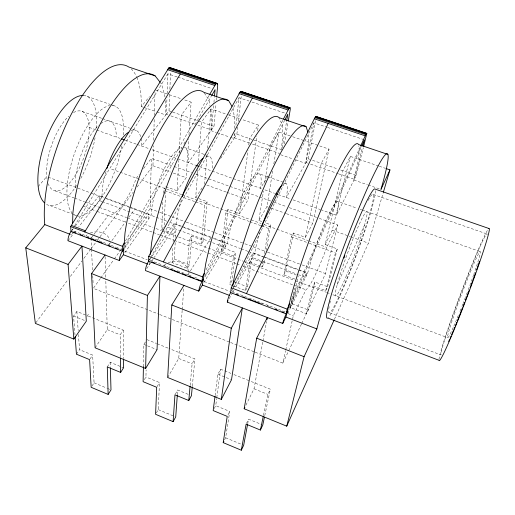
<?xml version="1.0" encoding="UTF-8"?>
<svg xmlns="http://www.w3.org/2000/svg" width="515" height="515" viewBox="0 0 515 515"><rect width="100%" height="100%" fill="white"/><g stroke="black" fill="none" stroke-linecap="round" stroke-linejoin="round"><path stroke-width="0.39" stroke-dasharray="2.58 1.93" d="M143.421 366.609L143.885 344.393L145.378 341.999M203.934 154.313L184.576 147.502A43.041 12.547 -70.4 0 1 188.374 162.663L210.989 130.636L211.362 113.352L210.532 108.71M129.761 206.966L148.777 214.028L148.661 218.901L103.013 201.899M144.322 379.671L145.938 376.98L146.118 369.822M124.965 243.968L150.084 208.73L151.339 158.324L173.31 166.178M137.119 186.99L152.961 165.753L153.496 145.777M153.65 140.183L154.21 119.409M154.313 115.412L154.938 92.243M173.13 241.735L173.561 233.733L161.768 229.33L162.907 200.547M163.197 193.35L163.319 190.151L164.974 187.833M167.832 114.832L166.326 114.311L166.989 97.644M167.143 93.679L167.929 73.838L177.057 76.902M166.326 114.311L169.01 110.86L169.686 94.026M169.879 89.217L170.587 71.579M164.182 225.049L165.566 192.269M156.348 412.959L158.26 409.625L159.483 382.548L145.938 376.98M220.607 158.498L233.958 138.58L234.209 133.894M234.499 128.422L234.866 121.386L233.141 108.369L231.924 106.283M191.67 236.108L189.385 239.649L201.333 244.116L203.58 240.55L191.67 236.108L189.481 264.832L187.267 268.354L172.004 262.541L172.821 247.342M181.518 226.182L174.07 223.413L173.806 228.267L225.029 247.342L225.596 242.546L212.804 237.795M165.804 186.668L177.089 190.769L178.769 160.5M179.168 153.328L181.286 115.09L191.104 102.144L184.338 99.839M172.004 262.541L174.263 259.051L175.216 242.243M175.486 237.434L175.898 230.231L164.884 226.124M177.089 190.769L186.192 177.694L188.722 138.722M188.986 134.75L191.104 102.144M167.684 377.489L178.744 358.446L182.168 310.288M182.226 309.483L183.771 287.814M177.334 394.773L177.681 390.022L188.542 394.49M187.267 268.354L189.385 239.649M197.116 198.037L195.681 197.522L197.902 168.926M198.52 160.983L201.539 122.068L211.06 108.942L227.585 114.568M204.545 184.28L207.249 153.026M207.661 148.217L211.06 108.942M201.333 244.116L204.79 205.253L207.127 201.674L197.831 198.301M197.947 125.242L211.491 129.922L213.88 103.084M213.95 102.298L214.375 97.56M211.491 129.922L214.008 126.362L216.004 104.036M216.358 100.052L216.57 97.657M190.157 385.368L192.114 363.841L194.908 358.904L169.042 348.513M203.58 240.55L207.127 201.674M192.34 386.083L194.908 358.904M149.369 264.704L149.762 260.867M149.917 259.328L149.968 258.8L149.215 260.165M232.819 285.703L229.832 284.563L233.54 256.155L221.405 251.616L225.84 212.92L228.1 209.29L239.726 213.513L247.998 199.891L256.837 136.205M249.505 143.061L234.447 137.859L235.078 132.349M235.889 125.261L239.05 97.715L248.957 101.043M234.447 137.859L236.874 134.241L237.698 127.089M238.336 121.521L241.541 93.691M221.405 251.616L223.581 248.005L228.1 209.29M281.216 150.097L282.677 137.724L282.233 124.997L279.169 117.735M215.116 395.565L217.89 374.231L220.575 369.216L230.971 373.394M239.726 213.513L247.985 150.567M248.719 144.985L249.556 138.612L258.382 125.061L241.857 119.435M223.581 248.005L235.67 252.511L231.905 280.945L229.832 284.563M214.259 408.472L215.727 405.659L216.673 398.526M216.776 397.735L220.575 369.216M257.609 130.636L258.382 125.061M233.565 285.986L245.526 290.544L249.827 262.238L251.899 258.556L261.993 262.322M245.526 290.544L247.548 286.881L251.899 258.556M268.077 176.896L285.902 183.173A44.084 7.686 -70 0 1 286.34 197.483L305.607 163.358L308.215 146.447L308.472 133.887L307.841 131.969M264.472 256.979L253.168 252.781L252.427 257.545L262.167 261.176M261.839 221.54L258.891 220.472L263.448 191.091M264.678 183.147L270.472 145.822L278.988 132.085L291.883 136.475M224.585 439.842L225.628 437.756L229.735 411.414L215.727 405.659M258.891 220.472L266.899 206.682L272.686 170.967M273.845 163.828L278.988 132.085M260.674 266.294L262.122 266.834L263.043 261.356M264.362 253.528L268.579 228.486L270.684 224.752L264.787 222.615M282.175 147.728L286.52 121.92M284.422 143.942L288.155 121.817M262.122 266.834L264.156 263.126L264.955 258.427M266.287 250.599L270.684 224.752M177.488 270.736L187.988 274.753L188.22 273.497A13.313 10.036 3.2 0 0 188.406 272.197M245.925 405.202L254.011 388.799L262.798 341.806M262.94 341.027L266.603 321.444M247.689 423.761L248.552 419.152L262.071 424.701M294.844 279.066L283.817 274.946L291.361 236.784L293.389 232.999L305.376 237.351L312.74 223.15L329.04 149.131L304.771 140.865M307.545 163.12L306.039 162.598L313.899 122.847L326.722 127.154M306.039 162.598L308.176 158.813L315.817 120.227M283.817 274.946L285.774 271.18L293.389 232.999M263.493 415.328L267.877 394.393L270.349 389.218L250.29 381.158M264.755 415.663L270.349 389.218M314.942 282.053L313.088 285.883L325.757 290.621L327.566 286.758L314.942 282.053L308.26 309.94L306.444 313.744L290.293 307.59L294.471 288.162M305.376 237.351L321.289 163.332L329.04 149.131M290.293 307.59L292.166 303.831L298.23 275.821M255.215 352.209L282.819 363.094L285.574 350.644M285.748 349.865L293.331 315.618L305.974 289.797L307.635 288.336A50.213 5.742 -69.8 0 0 323.536 255.794L326.755 247.367L337.724 224.965L317.266 217.652M265.225 257.255L306.683 272.647L305.62 277.353L298.88 274.843M320.736 209.702L336.437 215.283L353.921 180.07L357.713 163.358L359.348 151.12L358.71 145.88M306.444 313.744L313.088 285.883M327.566 286.758L337.306 248.945L325.139 244.528L342.926 170.787L350.342 156.393L378.519 165.991M325.139 244.528L332.227 230.147L350.342 156.393M301.764 323.407L325.532 273.613L337.724 224.965M325.757 290.621L335.445 252.839L337.306 248.945M338.471 173.812L354.314 179.284L362.451 147.554M354.314 179.284L356.251 175.377L363.345 147.76M73.439 228.467L71.946 230.385L109.038 244.567L109.354 243.37M287.666 313.513L307.552 273.465L313.107 254.037L317.053 242.649A44.618 5.099 -69.8 0 1 333.405 205.781L336.089 202.157L337.776 201.436L357.159 208.26M106.039 171.521L104.288 177.533L102.388 187.994L101.919 197.103L78.686 226.967M334.435 319.281L368.412 243.144L383.147 193.016M125.01 246.717L181.892 147.522L181.08 147.528L176.742 150.412A43.041 12.547 -70.4 0 0 157.629 184.724L154.249 195.835L152.041 206.322L151.146 215.386L124.282 253.425M181.351 199.833L177.321 215.65L176.207 224.688L154.255 257.416M267.33 176.639L259.161 173.761L256.528 174.122L252.981 177.36A43.807 8.993 -70.1 0 0 235.181 212.901L231.531 224.147L228.821 234.66L227.25 243.647L204.037 282.291M260.217 231.435L256.373 244.831L254.552 253.786L235.104 288.239M291.052 300.522L316.873 243.164M360.403 146.479L317.053 242.649M289.63 306.2L361.253 146.878M337.267 284.499L364.498 225.255M282.819 363.094L288.329 351.552M288.67 350.824L301.417 324.128M246.473 423.452L248.552 419.152M313.899 122.847L231.763 290.602L253.168 252.781M288.986 308.234L306.683 272.647M227.945 414.961L229.735 411.414M206.045 269.86L235.014 213.41M282.806 120.278L235.181 212.901M284.686 120.227L204.77 276.317M150.74 257.41L239.05 97.715M229.214 298.661L232.342 293.125M232.741 292.423L234.705 288.934M175.357 394.142L177.681 390.022M183.887 144.046L185.484 141.258M195.056 124.553L211.285 96.247M125.448 240.917L157.481 185.226M209.135 95.41L157.629 184.724M157.101 386.617L159.483 382.548M233.54 256.155L235.67 252.511M267.909 175.969L260.506 188.297A43.807 8.993 -70.1 0 0 259.161 173.761M204.88 276.948L225.596 242.546M71.257 231.171L72.467 229.201L72.319 235.155L70.825 234.583M167.929 73.838L74.559 225.802M187.988 274.753L211.305 237.235L182.259 226.458M86.99 316.435L89.14 313.075M107.281 366.918L110.249 362.315L123.561 367.787M91.992 386.025L94.071 382.819L92.636 355.073L79.522 349.685L78.467 334.563M120.459 357.23L120.188 334.834L123.265 330.121L87.17 315.618M90.035 358.974L92.636 355.073M173.561 233.733L175.898 230.231M146.743 268.618L151.146 262.051M151.59 261.388L153.811 258.079M95.101 347.812L107.268 329.626L105.813 280.688M195.681 197.522L203.213 186.269M149.453 260.017L151.706 256.67M152.15 256.007L174.07 223.413M76.439 354.198L79.522 349.685M161.768 229.33L164.143 225.853M124.694 248.03L148.777 214.028M75.016 335.123L73.594 316.049L76.857 311.472L86.436 315.322M100.316 278.557L93.337 288.349L158.987 314.24M100.779 277.907L113.802 259.631M114.272 258.981L119.853 251.146M120.317 250.496L121.714 248.539M109.038 244.567L111.401 241.329M111.871 240.679L126.027 221.231M128.859 217.336L134.994 208.91M35.85 322.744L68.006 279.632M70.407 276.42L81.924 260.976M83.848 258.401L90.563 249.395M91.046 248.751L96.807 241.033M97.284 240.389L133.282 192.134M91.496 237.621L93.402 235.097M93.878 234.467L108.15 215.553L111.633 214.877A47.876 16.641 -70.6 0 0 133.211 186.16L136.378 178.145L139.275 174.308M143.621 168.553L151.339 158.324M67.98 240.73L73.297 233.894M73.787 233.263L76.239 230.115M165.244 100.728L165.785 115.006L141.631 146.054A42.539 14.781 -70.6 0 0 136.295 130.501L130.334 128.402M75.415 225.937L99.099 195.584L104.333 197.528M142.822 107.062L141.335 106.547L149.434 96.653M38.194 186.52L46.736 176.613M163.989 265.573L165.058 264.646A13.313 10.036 3.2 0 1 167.632 262.978M85.934 235.735L87.054 234.853M130.868 131.087L132.252 130.327L136.295 130.501M283.585 183.655L285.902 183.173M205.929 156.29L209.148 156.148A43.292 11.394 -70.3 0 1 212.283 169.364M177.817 77.153L212.032 88.644M252.009 102.067L285.548 113.326M327.476 127.405L363.68 139.559M155.755 90.099L168.54 94.457M169.293 94.715L180.572 98.558M228.338 114.826L241.104 119.177M292.636 136.733L304.011 140.608M379.285 166.248L385.375 168.328M169.01 110.86L171.901 111.858M172.622 112.103L197.786 120.774M198.539 121.031L214.008 126.362M236.874 134.241L281.081 149.479M308.176 158.813L309.631 159.315M312.547 160.32L337.705 168.991M340.685 170.014L356.251 175.377M170.845 115.875L194.934 124.199M252.511 144.103L279.613 153.47M310.564 164.163L337.718 173.549M143.563 107.32L156.154 111.671M156.895 111.929L165.785 115.006M210.989 130.636L216.178 132.432M216.918 132.69L229.516 137.048M230.257 137.299L233.958 138.58M280.669 154.738L292.758 158.916M295.784 159.965L305.607 163.358M353.921 180.07L367.446 184.75M368.193 185.007L379.465 188.902M373.188 194.419L486.823 233.919M87.235 96.421L110.204 104.41M110.944 104.667L115.386 106.219M82.13 111.433L101.861 118.379M102.62 118.643L129.587 128.138M204.68 154.577L209.148 156.148M360.14 209.315L361.633 209.837M362.373 210.101L480.141 251.565M89.159 127.405L95.964 129.819M96.717 130.089L120.085 138.393M125.287 140.241L136.436 144.2M137.177 144.464L149.176 148.732M152.189 149.801L177.063 158.646M177.823 158.91L195.803 165.302M199.517 166.622L211.401 170.845M212.141 171.109L261.981 188.825M264.935 189.874L274.534 193.28M278.222 194.593L290.08 198.809M293.074 199.872L319.989 209.438M174.07 166.448L191.496 172.68M196.041 174.308L271.051 201.127M274.077 202.208L286.205 206.541M289.23 207.629L316.506 217.375M152.961 165.753L170.33 171.997M173.349 173.079L186.192 177.694M206.792 185.091L226.272 192.089M227.018 192.359L247.998 199.891M266.899 206.682L268.405 207.223M271.411 208.298L285.69 213.429M286.437 213.699L312.74 223.15M332.227 230.147L350.322 236.643M351.076 236.913L368.412 243.144M111.665 169.152L181.705 194.625M182.465 194.902L250.451 219.622M251.211 219.899L261.028 223.471M264.053 224.566L276.137 228.963M276.89 229.239L307.867 240.499M308.62 240.775L326.755 247.367M164.832 190.705L180.662 196.466M183.681 197.567L194.992 201.687M195.745 201.964L204.79 205.253M225.84 212.92L249.086 221.386M249.833 221.656L261.079 225.757M261.832 226.027L268.579 228.486M291.361 236.784L308.549 243.041M309.296 243.312L335.445 252.839M150.084 208.73L159.116 212.071M159.869 212.347L171.167 216.525M171.92 216.802L185.471 221.817M186.224 222.094L214.086 232.4M214.839 232.677L244.207 243.537M244.96 243.82L252.492 246.601M253.245 246.878L266.796 251.893M267.549 252.17L301.436 264.704M302.189 264.98L325.532 273.613M105.086 197.805L129.014 206.689M48.243 177.173L90.106 192.713M90.846 192.99L103.412 197.657M106.393 198.764L130.263 207.629M131.01 207.905L155.569 217.027M156.309 217.298L166.628 221.128M169.577 222.229L182.96 227.199M183.713 227.476L240.537 248.578M241.271 248.848L247.915 251.32M248.648 251.59L262.766 256.831M263.513 257.107L297.85 269.86M298.597 270.137L307.552 273.465M102.266 201.623L99.273 200.509L99.099 195.584M262.92 261.453L298.127 274.566M262.714 262.586L264.156 263.126M285.774 271.18L296.028 275.004M249.827 262.238L259.953 266.023M55.131 190.84L73.948 197.876M74.701 198.159L84.486 201.822M85.239 202.099L98.79 207.172M99.543 207.448L126.645 217.588M127.392 217.871L152.987 227.443M156 228.57L161.266 230.54M162.019 230.823L175.57 235.889M178.583 237.016L237.293 258.981M238.046 259.264L243.318 261.234M244.071 261.517L294.503 280.385M295.256 280.669L326.117 292.211M326.87 292.494L329.883 293.621M332.89 294.747L447.554 337.64M83.256 206.212L96.434 211.156M97.168 211.433L125.448 222.049M128.46 223.175L152.53 232.207M153.277 232.49L159.296 234.75M160.049 235.033L173.587 240.112M174.34 240.396L236.018 263.545M236.771 263.828L240.531 265.238M243.544 266.364L255.575 270.884M256.328 271.167L293.19 284.995M293.936 285.278L305.974 289.797M50.11 205.607L71.765 213.796M72.512 214.079L76.246 215.489M329.671 312.824L440.995 354.97A64.896 3.277 -69.3 0 1 463.571 286.771A64.896 3.277 -69.3 0 1 487.203 234.55M174.263 259.051L189.481 264.832M233.392 281.512L247.548 286.881M292.166 303.831L308.26 309.94M111.291 245.43L115.791 247.149M116.538 247.438L121.791 249.44M150.18 260.294L174.488 269.59M188.728 275.036L191.689 276.162M194.651 277.295L198.352 278.712M232.104 291.612L286.849 312.541M124.739 251.146L147.219 259.74M164.452 266.332L166.699 267.188M204.165 281.518L229.639 291.265M260.358 303.013L262.605 303.869M267.105 305.588L269.351 306.451M288.085 313.616L293.331 315.618M159.727 314.536L229.851 342.198M230.598 342.494L254.468 351.912M146.872 339.604L156.476 343.46M157.217 343.763L168.302 348.211M233.945 374.592L249.543 380.855M73.594 316.049L84.891 320.6M107.268 329.626L120.188 334.834M143.885 344.393L146.807 345.571M147.541 345.868L157.036 349.698M178.744 358.446L192.114 363.841M217.89 374.231L230.804 379.439M254.011 388.799L267.877 394.393M94.071 382.819L106.579 388.04M107.313 388.349L110.255 389.578M158.26 409.625L174.991 416.609M225.628 437.756L242.938 444.986M159.83 81.885L161.581 84.125L165.128 97.554M204.288 92.977L209.013 100.193L209.978 105.614M76.857 311.472L78.19 330.579M91.02 238.252L91.503 248.584M91.535 249.382L92.494 270.06M92.752 275.622L93.118 283.572M105.099 256.618L105.787 279.883M110.249 362.315L110.377 367.041M123.265 330.121L123.484 358.17M453.187 327.546A46.093 2.324 -69.3 0 1 452.279 320.382A46.093 2.324 -69.3 0 1 476.246 258.408A46.093 2.324 -69.3 0 1 473.955 273.851M473.716 274.54A46.093 2.324 -69.3 0 1 467.626 291.471M467.35 292.211A46.093 2.324 -69.3 0 1 465.682 296.653M465.406 297.387A46.093 2.324 -69.3 0 1 463.146 303.277M462.863 304.005A46.093 2.324 -69.3 0 1 461.183 308.279M460.893 309.019A46.093 2.324 -69.3 0 1 459.431 312.676M458.286 315.502A46.093 2.324 -69.3 0 1 453.47 326.916M90.325 233.018A13.19 9.566 -1.8 0 1 109.637 240.26M337.776 201.436A44.618 5.099 -69.8 0 1 336.437 215.283M73.516 112.579A41.985 17.22 -70.8 0 1 83.945 157.114A41.985 17.22 -70.8 0 1 48.255 183.836M47.039 179.001A41.985 17.22 -70.8 0 1 68.714 116.203M100.792 123.568A42.275 15.965 -70.7 0 1 116.371 137.074M75.338 187.235A42.275 15.965 -70.7 0 1 98.623 125.351M131.138 68.83A99.562 37.775 -70.7 0 1 136.552 76.709M136.848 77.366A99.562 37.775 -70.7 0 1 141.335 106.547M168.212 262.714A13.313 10.036 3.2 0 1 188.361 270.884M83.43 95.468A57.783 23.722 -70.8 0 1 96.208 129.336M95.05 137.82A57.783 23.722 -70.8 0 1 79.915 180.012M76.671 185.355A57.783 23.722 -70.8 0 1 45.784 203.889M375.474 190.711A68.894 5.568 -69.7 0 1 355.955 256.232A68.894 5.568 -69.7 0 1 328.493 317.414M368.173 200.399A63.242 5.105 -69.7 0 1 356.425 253.818A63.242 5.105 -69.7 0 1 329.169 306.599M329.858 303.271A63.242 5.105 -69.7 0 1 330.411 300.94M438.999 359.373A70.697 3.573 -69.3 0 1 461.788 290.737A70.697 3.573 -69.3 0 1 488.606 228.692M112.598 105.414A58.182 21.991 -70.7 0 1 123.291 134.936M121.894 145.751A58.182 21.991 -70.7 0 1 77.739 216.055M77.031 215.94A58.182 21.991 -70.7 0 1 73.729 214.459M72.57 213.455A58.182 21.991 -70.7 0 1 74.089 154.571A58.182 21.991 -70.7 0 1 109.483 105.575M345.964 276.819A44.921 3.624 -69.7 0 0 366.847 211.671A44.921 3.624 -69.7 0 0 340.763 272.789A44.921 3.624 -69.7 0 0 345.964 276.819"/><path stroke-width="0.77" d="M143.421 366.609L143.106 381.686L156.702 387.293L155.588 414.298L173.111 421.637L175.718 416.912L177.276 395.559M145.636 368.476L147.406 295.436L159.959 276.169L157.036 349.698L145.636 368.476L95.101 347.812L91.561 273.594L105.047 255.015M183.005 194.503L148.719 256.328L148.603 261.214A7.287 2.073 -68.8 0 0 145.436 270.568L198.739 291.104L202.389 285.027L205.749 263.629A103.212 21.295 -70.1 0 1 242.604 158.91A103.212 21.295 -70.1 0 1 279.169 117.735L306.161 126.838L307.841 131.969M72.609 223.356L72.86 213.39A100.2 34.988 -70.6 0 1 107.197 111.446A100.2 34.988 -70.6 0 1 155.144 75.905L159.83 81.885M183.945 285.407L171.81 304.977L167.684 377.489L221.308 399.415L231.518 379.729L242.378 307.918L231.293 328.235L221.308 399.415M173.111 421.637L174.971 394.825L188.78 400.522L191.438 395.675L192.269 386.881M71.257 231.171L70.993 231.518A7.152 2.678 -68.5 0 0 67.98 240.73L119.287 260.5L123.362 254.732L124.991 233.102A101.384 29.709 -70.4 0 1 160.307 130.063A101.384 29.709 -70.4 0 1 203.876 92.34L228.673 100.702L231.924 106.283M214.51 95.983L215.077 89.668L211.665 95.59M216.648 96.865L217.716 84.904L217.259 83.449L170.059 67.677L168.862 67.832L107.5 166.506L106.914 168.508M188.78 400.522L190.087 386.166M204.21 273.433L202.466 276.832L202.009 281.654A7.384 1.635 -68.9 0 0 198.739 291.104M150.412 254.462L151.565 243.144A101.983 26.973 -70.3 0 1 187.376 139.552A101.983 26.973 -70.3 0 1 228.673 100.702M215.013 396.357L213.165 410.577L227.224 416.377L223.207 442.63L241.31 450.213L243.659 445.288L247.548 424.534M262.837 223.523L231.241 287.808L230.604 292.597A7.435 1.403 -69 0 0 227.276 302.099L282.729 323.459L285.909 317.053L291.175 295.919A105.144 12.083 -69.8 0 1 329.69 189.443A105.144 12.083 -69.8 0 1 358.537 144.509L387.898 154.41M261.646 227.121L263.011 223.014L314.324 118.785L315.895 116.448L366.777 133.404L363.738 146.228M286.649 121.134L287.834 114.098L285.033 119.544M288.291 121.025L290.293 109.174L290.093 107.783L241.258 91.464L240.286 91.702L183.16 194.001L182.297 196.788M334.106 320.015L286.733 426.169L244.168 408.762L256.702 338.175L267.337 317.53L266.892 319.879M241.31 450.213L246.125 424.167L260.41 430.057L262.779 424.997L264.427 417.221M232.671 285.793L234.769 274.598A103.869 18.205 -70 0 1 272.184 169.28A103.869 18.205 -70 0 1 306.161 126.838M260.41 430.057L263.332 416.101M289.739 303.425L287.17 309.142L286.173 313.86A7.532 0.933 -69.2 0 0 282.729 323.459M286.733 426.169L304.082 356.702L316.854 328.918A105.858 8.588 -69.7 0 1 370.008 182.542A105.858 8.588 -69.7 0 1 380.965 189.423L389.945 169.879L386.134 168.585M362.85 146.009L364.44 139.816L361.575 146.176M383.372 192.243L389.945 169.879M360.725 145.771L365.766 134.627L366.777 133.404M230.817 292.211L230.604 292.597L286.173 313.86L288.001 309.824M246.473 293.621L328.197 123.433M244.168 408.762L244.87 407.339M223.207 442.63L223.896 441.239M287.222 311.794L286.366 313.461M283.507 118.914L288.715 108.858L290.093 107.783M203.309 279.175L202.009 281.654L148.603 261.214L148.841 260.848M163.364 261.916L252.369 98.043M227.276 302.099L228.055 300.721M119.287 260.5A7.242 2.279 -68.7 0 1 122.403 251.191L123.806 248.809M107.352 167.008L70.645 226.549L70.993 231.518L122.403 251.191L122.364 246.273L124.244 243.003M209.521 94.747L215.547 84.389L216.21 83.655L217.259 83.449M203.225 279.697L202.234 281.274L197.039 279.291M84.737 231.924L180.34 73.935M75.139 336.713L76.439 354.198L89.604 359.625L91.161 387.306L108.144 394.419L107.281 366.918L120.645 372.422L123.561 367.787L123.491 358.968M108.144 394.419L110.989 389.881L110.397 367.826M73.819 339.108L86.301 321.173L81.962 246.119L68.089 264.414L73.819 339.108L35.368 323.388L25.75 247.857L44.779 224.598A99.562 37.775 -70.7 0 1 72.164 112.56A99.562 37.775 -70.7 0 1 128.821 67.021L155.144 75.905M123.767 249.344L122.647 250.831M282.188 185.104L280.327 187.022A44.084 7.686 -70 0 0 263.011 223.014M203.007 158.433L201.848 159.283A43.292 11.394 -70.3 0 0 183.16 194.001M128.795 132.226L127.424 132.979A42.539 14.781 -70.6 0 0 107.5 166.506M169.519 67.536L216.789 83.333M240.833 91.367L289.758 107.712M315.895 116.448L366.583 133.379M171.218 68.489L193.254 75.853M197.818 77.379L217.568 83.984M242.288 92.243L267.427 100.644M316.319 116.982L326.117 120.259M344.207 126.304L357.017 130.585M363.802 132.851L366.815 133.861M168.862 67.832L216.21 83.655M240.286 91.702L289.288 108.079M315.47 116.828L366.236 133.797M168.141 68.534L215.547 84.389M239.655 92.449L288.715 108.858M314.929 117.626L365.766 134.627M167.401 69.602L214.845 85.484M238.979 93.563L288.085 110.004M314.324 118.785L365.206 135.818M121.572 138.921L124.546 139.977M196.543 165.566L198.771 166.358M276.008 193.807L277.482 194.329M71.34 225.416L85.426 230.784M70.645 226.549L122.364 246.273M148.719 256.328L202.466 276.832M231.241 287.808L287.17 309.142M73.49 232.027L75.724 232.877M80.192 234.589L82.426 235.445M86.893 237.151L89.134 238.007M90.621 238.58L95.835 240.569M97.322 241.142L102.537 243.138M108.498 245.417L110.731 246.273M115.199 247.979L117.433 248.835M151.803 261.981L154.77 263.12M170.343 269.075L172.57 269.924M174.051 270.497L179.246 272.48M182.207 273.613L185.915 275.036M188.883 276.169L194.071 278.151M236.076 294.22L238.323 295.082M242.829 296.807L245.082 297.67M248.082 298.816L253.335 300.824M254.841 301.397L260.094 303.412M275.107 309.155L277.36 310.017M281.86 311.736L284.113 312.599M44.779 224.598L70.085 234.299M123.362 254.732L147.882 264.131M202.389 285.027L229.278 295.34M285.909 317.053L316.854 328.918M25.75 247.857L68.089 264.414M91.561 273.594L147.406 295.436M171.81 304.977L231.293 328.235M256.702 338.175L304.082 356.702M170.059 67.677L170.459 68.238M241.258 91.464L241.529 91.985M120.471 358.028L120.645 372.422M44.509 202.852A57.783 23.722 -70.8 0 1 45.436 141.104A57.783 23.722 -70.8 0 1 83.43 95.468M479.459 261.575A64.896 3.277 -69.3 0 1 478.641 263.97M478.364 264.774A64.896 3.277 -69.3 0 1 476.62 269.809M475.564 272.815A64.896 3.277 -69.3 0 1 473.073 279.767M472.789 280.553A64.896 3.277 -69.3 0 1 470.395 287.106M469.294 290.074A64.896 3.277 -69.3 0 1 466.79 296.749M466.513 297.483A64.896 3.277 -69.3 0 1 465.393 300.425M464.543 302.633A64.896 3.277 -69.3 0 1 463.127 306.309M462.56 307.77A64.896 3.277 -69.3 0 1 457.365 320.89M456.773 322.345A64.896 3.277 -69.3 0 1 455.331 325.873M454.771 327.244A64.896 3.277 -69.3 0 1 453.947 329.233M453.612 330.038A64.896 3.277 -69.3 0 1 451.649 334.679M451.024 336.147A64.896 3.277 -69.3 0 1 450.11 338.258M449.518 339.597A64.896 3.277 -69.3 0 1 448.674 341.509M344.001 258.067A63.242 5.105 -69.7 0 1 344.818 255.801M488.883 228.48L375.145 189.102A68.894 5.568 -69.7 0 0 345.237 253.123A68.894 5.568 -69.7 0 0 327.759 318.032L438.98 360.288A70.697 3.573 -69.3 0 0 466.925 297.335A70.697 3.573 -69.3 0 0 488.883 228.48"/></g></svg>
